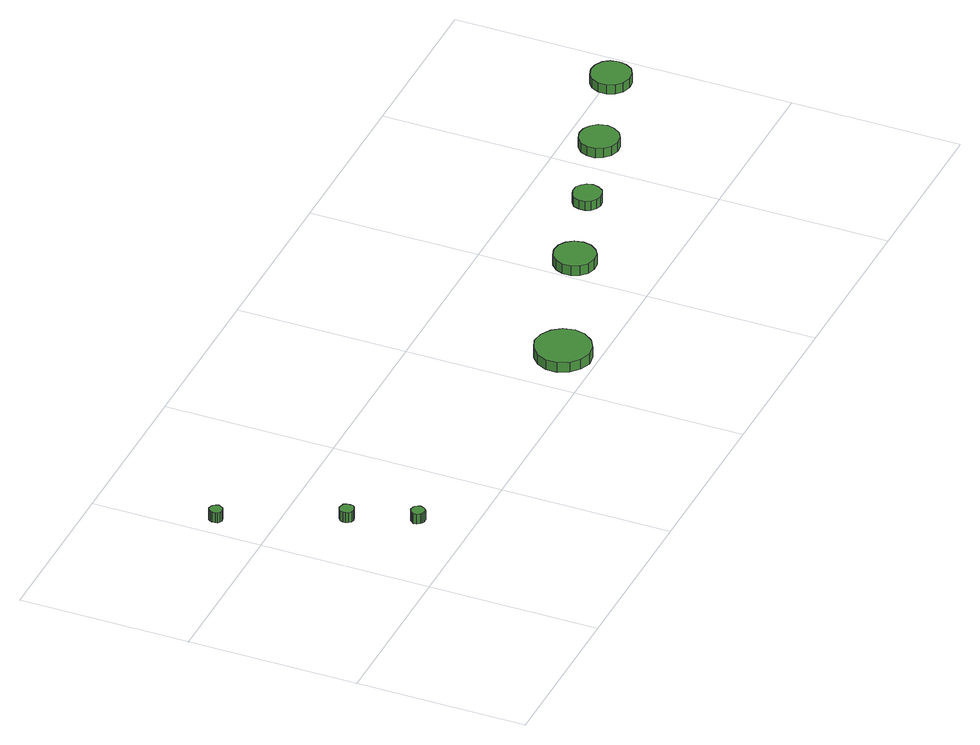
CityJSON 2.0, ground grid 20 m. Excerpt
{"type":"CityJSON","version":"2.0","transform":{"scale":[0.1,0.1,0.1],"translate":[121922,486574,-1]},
"CityObjects":{
"tree1":{"type":"SolitaryVegetationObject","attributes":{"function":"something"},"geometry":[{"type":"MultiSurface","lod":"1","boundaries":[[[0,1,2,3,4,5,6,7,8,9,10,11,12,13,14]],[[15,16,17,18,19,20,21,22,23,24,25,26,27,28,29]],[[0,29,28,1]],[[1,28,27,2]],[[2,27,26,3]],[[3,26,25,4]],[[4,25,24,5]],[[5,24,23,6]],[[6,23,22,7]],[[7,22,21,8]],[[8,21,20,9]],[[9,20,19,10]],[[10,19,18,11]],[[11,18,17,12]],[[12,17,16,13]],[[13,16,15,14]],[[14,15,29,0]]]}]},
"tree2":{"type":"SolitaryVegetationObject","attributes":{"function":"something"},"geometry":[{"type":"MultiSurface","lod":"1","boundaries":[[[30,31,32,33,34,35,36,37,38,39,40,41,42,43,44]],[[45,46,47,48,49,50,51,52,53,54,55,56,57,58,59]],[[30,59,58,31]],[[31,58,57,32]],[[32,57,56,33]],[[33,56,55,34]],[[34,55,54,35]],[[35,54,53,36]],[[36,53,52,37]],[[37,52,51,38]],[[38,51,50,39]],[[39,50,49,40]],[[40,49,48,41]],[[41,48,47,42]],[[42,47,46,43]],[[43,46,45,44]],[[44,45,59,30]]]}]},
"tree3":{"type":"SolitaryVegetationObject","attributes":{"function":"something"},"geometry":[{"type":"MultiSurface","lod":"1","boundaries":[[[60,61,62,63,64,65,66,67,68,69,70,71,72,73,74]],[[75,76,77,78,79,80,81,82,83,84,85,86,87,88,89]],[[60,89,88,61]],[[61,88,87,62]],[[62,87,86,63]],[[63,86,85,64]],[[64,85,84,65]],[[65,84,83,66]],[[66,83,82,67]],[[67,82,81,68]],[[68,81,80,69]],[[69,80,79,70]],[[70,79,78,71]],[[71,78,77,72]],[[72,77,76,73]],[[73,76,75,74]],[[74,75,89,60]]]}]},
"tree4":{"type":"SolitaryVegetationObject","attributes":{"function":"something"},"geometry":[{"type":"MultiSurface","lod":"1","boundaries":[[[90,91,92,93,94,95,96,97,98,99,100,101,102,103,104]],[[105,106,107,108,109,110,111,112,113,114,115,116,117,118,119]],[[90,119,118,91]],[[91,118,117,92]],[[92,117,116,93]],[[93,116,115,94]],[[94,115,114,95]],[[95,114,113,96]],[[96,113,112,97]],[[97,112,111,98]],[[98,111,110,99]],[[99,110,109,100]],[[100,109,108,101]],[[101,108,107,102]],[[102,107,106,103]],[[103,106,105,104]],[[104,105,119,90]]]}]},
"tree5":{"type":"SolitaryVegetationObject","attributes":{"function":"something"},"geometry":[{"type":"MultiSurface","lod":"1","boundaries":[[[120,121,122,123,124,125,126,127,128,129,130,131,132,133,134]],[[135,136,137,138,139,140,141,142,143,144,145,146,147,148,149]],[[120,149,148,121]],[[121,148,147,122]],[[122,147,146,123]],[[123,146,145,124]],[[124,145,144,125]],[[125,144,143,126]],[[126,143,142,127]],[[127,142,141,128]],[[128,141,140,129]],[[129,140,139,130]],[[130,139,138,131]],[[131,138,137,132]],[[132,137,136,133]],[[133,136,135,134]],[[134,135,149,120]]]}]},
"tree6":{"type":"SolitaryVegetationObject","attributes":{"function":"something"},"geometry":[{"type":"MultiSurface","lod":"1","boundaries":[[[150,151,152,153,154,155,156,157,158,159,160,161,162,163,164]],[[165,166,167,168,169,170,171,172,173,174,175,176,177,178,179]],[[150,179,178,151]],[[151,178,177,152]],[[152,177,176,153]],[[153,176,175,154]],[[154,175,174,155]],[[155,174,173,156]],[[156,173,172,157]],[[157,172,171,158]],[[158,171,170,159]],[[159,170,169,160]],[[160,169,168,161]],[[161,168,167,162]],[[162,167,166,163]],[[163,166,165,164]],[[164,165,179,150]]]}]},
"tree7":{"type":"SolitaryVegetationObject","attributes":{"function":"something"},"geometry":[{"type":"MultiSurface","lod":"1","boundaries":[[[180,181,182,183,184,185,186,187,188,189,190,191,192,193,194]],[[195,196,197,198,199,200,201,202,203,204,205,206,207,208,209]],[[180,209,208,181]],[[181,208,207,182]],[[182,207,206,183]],[[183,206,205,184]],[[184,205,204,185]],[[185,204,203,186]],[[186,203,202,187]],[[187,202,201,188]],[[188,201,200,189]],[[189,200,199,190]],[[190,199,198,191]],[[191,198,197,192]],[[192,197,196,193]],[[193,196,195,194]],[[194,195,209,180]]]}]},
"tree8":{"type":"SolitaryVegetationObject","attributes":{"function":"something"},"geometry":[{"type":"MultiSurface","lod":"1","boundaries":[[[210,211,212,213,214,215,216,217,218,219,220,221,222,223,224]],[[225,226,227,228,229,230,231,232,233,234,235,236,237,238,239]],[[210,239,238,211]],[[211,238,237,212]],[[212,237,236,213]],[[213,236,235,214]],[[214,235,234,215]],[[215,234,233,216]],[[216,233,232,217]],[[217,232,231,218]],[[218,231,230,219]],[[219,230,229,220]],[[220,229,228,221]],[[221,228,227,222]],[[222,227,226,223]],[[223,226,225,224]],[[224,225,239,210]]]}]}
},
"vertices":[
[17,257,32],[16,260,32],[14,263,32],[12,264,32],[8,265,32],[5,264,32],[3,261,32],[2,259,32],[2,255,32],[3,252,32],[5,250,32],[8,249,32],[12,250,32],[14,251,32],[16,254,32],[16,254,19],[14,251,19],[12,250,19],[8,249,19],[5,250,19],[3,252,19],[2,255,19],[2,259,19],[3,261,19],[5,264,19],[8,265,19],[12,264,19],[14,263,19],[16,260,19],[17,257,19],
[77,127,30],[77,131,30],[75,134,30],[72,135,30],[68,136,30],[65,135,30],[62,132,30],[61,129,30],[61,126,30],[62,123,30],[65,120,30],[68,119,30],[72,120,30],[75,121,30],[77,124,30],[77,124,17],[75,121,17],[72,120,17],[68,119,17],[65,120,17],[62,123,17],[61,126,17],[61,129,17],[62,132,17],[65,135,17],[68,136,17],[72,135,17],[75,134,17],[77,131,17],[77,127,17],
[105,55,30],[104,58,30],[102,61,30],[100,62,30],[96,63,30],[93,62,30],[91,60,30],[89,57,30],[89,53,30],[91,50,30],[93,48,30],[96,47,30],[100,47,30],[102,49,30],[104,52,30],[104,52,17],[102,49,17],[100,47,17],[96,47,17],[93,48,17],[91,50,17],[89,53,17],[89,57,17],[91,60,17],[93,62,17],[96,63,17],[100,62,17],[102,61,17],[104,58,17],[105,55,17],
[488,37,23],[485,50,23],[477,61,23],[465,68,23],[452,70,23],[439,65,23],[429,56,23],[423,44,23],[423,30,23],[429,18,23],[439,9,23],[452,4,23],[465,6,23],[477,13,23],[485,24,23],[485,24,10],[477,13,10],[465,6,10],[452,4,10],[439,9,10],[429,18,10],[423,30,10],[423,44,10],[429,56,10],[439,65,10],[452,70,10],[465,68,10],[477,61,10],[485,50,10],[488,37,10],
[651,97,18],[649,107,18],[643,115,18],[635,120,18],[625,121,18],[615,118,18],[608,111,18],[604,102,18],[604,92,18],[608,83,18],[615,76,18],[625,73,18],[635,74,18],[643,79,18],[649,87,18],[649,87,5],[643,79,5],[635,74,5],[625,73,5],[615,76,5],[608,83,5],[604,92,5],[604,102,5],[608,111,5],[615,118,5],[625,121,5],[635,120,5],[643,115,5],[649,107,5],[651,97,5],
[757,131,17],[755,138,17],[751,143,17],[745,147,17],[738,147,17],[732,145,17],[726,141,17],[724,134,17],[724,127,17],[726,121,17],[732,116,17],[738,114,17],[745,115,17],[751,118,17],[755,124,17],[755,124,5],[751,118,5],[745,115,5],[738,114,5],[732,116,5],[726,121,5],[724,127,5],[724,134,5],[726,141,5],[732,145,5],[738,147,5],[745,147,5],[751,143,5],[755,138,5],[757,131,5],
[866,161,17],[864,171,17],[858,178,17],[850,183,17],[841,184,17],[831,181,17],[824,175,17],[820,166,17],[820,156,17],[824,148,17],[831,141,17],[841,138,17],[850,139,17],[858,144,17],[864,152,17],[864,152,5],[858,144,5],[850,139,5],[841,138,5],[831,141,5],[824,148,5],[820,156,5],[820,166,5],[824,175,5],[831,181,5],[841,184,5],[850,183,5],[858,178,5],[864,171,5],[866,161,5],
[982,197,17],[980,207,17],[975,214,17],[966,219,17],[957,220,17],[947,217,17],[940,211,17],[936,202,17],[936,192,17],[940,184,17],[947,177,17],[957,174,17],[966,175,17],[975,180,17],[980,188,17],[980,188,5],[975,180,5],[966,175,5],[957,174,5],[947,177,5],[940,184,5],[936,192,5],[936,202,5],[940,211,5],[947,217,5],[957,220,5],[966,219,5],[975,214,5],[980,207,5],[982,197,5]
]}
